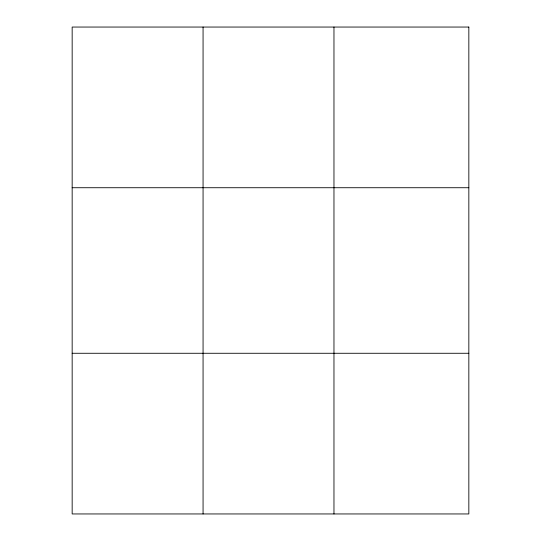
<?xml version="1.0" encoding="UTF-8"?>
<svg xmlns="http://www.w3.org/2000/svg" width="541" height="541" viewBox="0 0 541 541"><rect width="100%" height="100%" fill="white"/><g stroke="black" fill="none" stroke-linecap="round" stroke-linejoin="round"><path stroke-width="0.81" d="M203.064 27.05L203.064 513.95M333.966 27.05L333.966 513.95M72.163 187.727L468.837 187.727M72.163 353.273L468.837 353.273M468.837 27.05L468.837 513.95L72.163 513.95L72.163 27.05L468.837 27.05"/></g></svg>
